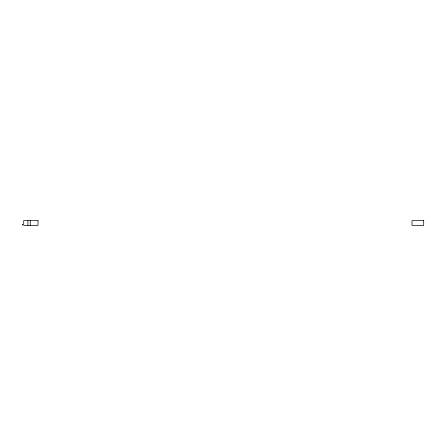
<?xml version="1.0" encoding="UTF-8"?>
<svg xmlns="http://www.w3.org/2000/svg" width="446" height="446" viewBox="0 0 446 446"><rect width="100%" height="100%" fill="white"/><g stroke="black" fill="none" stroke-linecap="round" stroke-linejoin="round"><path stroke-width="0.67" d="M30.261 220.619L30.261 225.381M27.92 220.619L27.92 225.381M22.3 224.633C22.668 225.687 22.623 223.658 22.311 224.572M38.022 220.619L23.716 220.619L23.716 225.381L38.022 225.381L38.022 220.619M423.7 220.619L412.02 220.619L412.02 225.381L423.7 225.381L423.7 220.619"/></g></svg>
